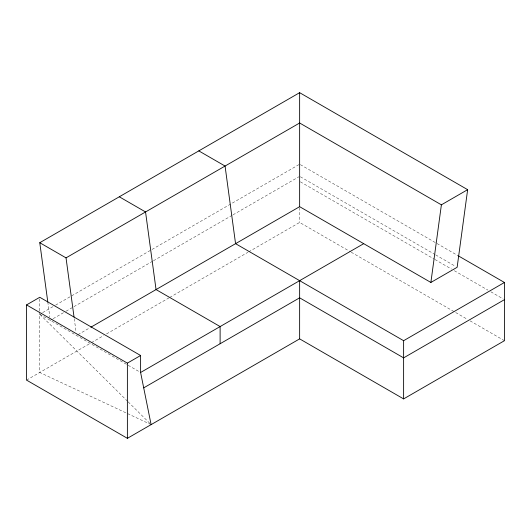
<?xml version="1.0" encoding="UTF-8"?>
<svg xmlns="http://www.w3.org/2000/svg" width="531" height="531" viewBox="0 0 531 531"><rect width="100%" height="100%" fill="white"/><g stroke="black" fill="none" stroke-linecap="round" stroke-linejoin="round"><path stroke-width="0.4" stroke-dasharray="2.65 1.99" d="M127.546 401.27L39.772 314.259L41.929 313.018M42.646 312.6L54.846 305.557M55.569 305.146L299.637 164.232M50.279 320.326L52.43 319.085M53.146 318.673L65.326 311.637M66.043 311.226L73.205 307.084M73.922 306.672L152.742 261.166M153.459 260.754L232.279 215.247M232.996 214.829L298.92 176.77M77.971 334.656L89.427 328.039M26.55 380.11L90.741 343.053M91.458 342.634L103.664 335.592M106.532 333.933L168.984 297.878M169.708 297.46L247.95 252.285M248.667 251.873L299.637 222.449L350.48 251.8M300.354 164.643L457.901 255.603M300.354 176.77L434.949 254.482M435.666 254.893L455.711 266.469M300.354 181.821L434.272 259.135M434.982 259.546L451.456 269.058M454.324 270.71L487.976 290.145M490.843 291.798L503.016 298.827M351.197 252.218L467.214 319.197M470.074 320.85L504.45 340.696M39.772 314.259L139.182 371.654M128.137 401.854L151.109 424.627L39.772 372.477L39.772 311.836M74.26 318.666L75.993 331.483M47.783 301.907L49.841 317.12M299.637 207.674L299.637 222.449M39.772 298.9L39.772 311.027"/><path stroke-width="0.8" d="M90.861 327.215L299.637 206.678L430.88 282.452L441.387 204.833L467.645 189.673L299.637 92.673L39.772 242.707L47.783 301.907M467.645 189.673L457.138 267.292L430.88 282.452M39.772 242.707L66.03 257.867L299.637 122.993L441.387 204.833M458.618 256.015L504.45 282.479L504.45 340.696L403.62 398.907L299.637 338.878L127.38 438.327L26.55 380.11L26.55 304.913L39.772 297.28L140.609 355.498L140.609 372.477L151.109 424.627M26.55 304.913L127.38 363.131L140.609 355.498M140.609 372.477L363.708 243.669M143.702 387.862L299.637 297.831L403.62 357.867L504.45 299.65M198.806 150.89L225.064 166.05L235.565 243.669L403.62 340.696L504.45 282.479M119.289 196.795L145.547 211.955L156.048 289.574L220.119 326.565L220.119 343.743M66.03 257.867L74.041 317.067M403.62 340.696L403.62 398.907M299.637 92.673L299.637 206.678M299.637 280.66L299.637 338.878M127.38 363.131L127.38 438.327"/></g></svg>
